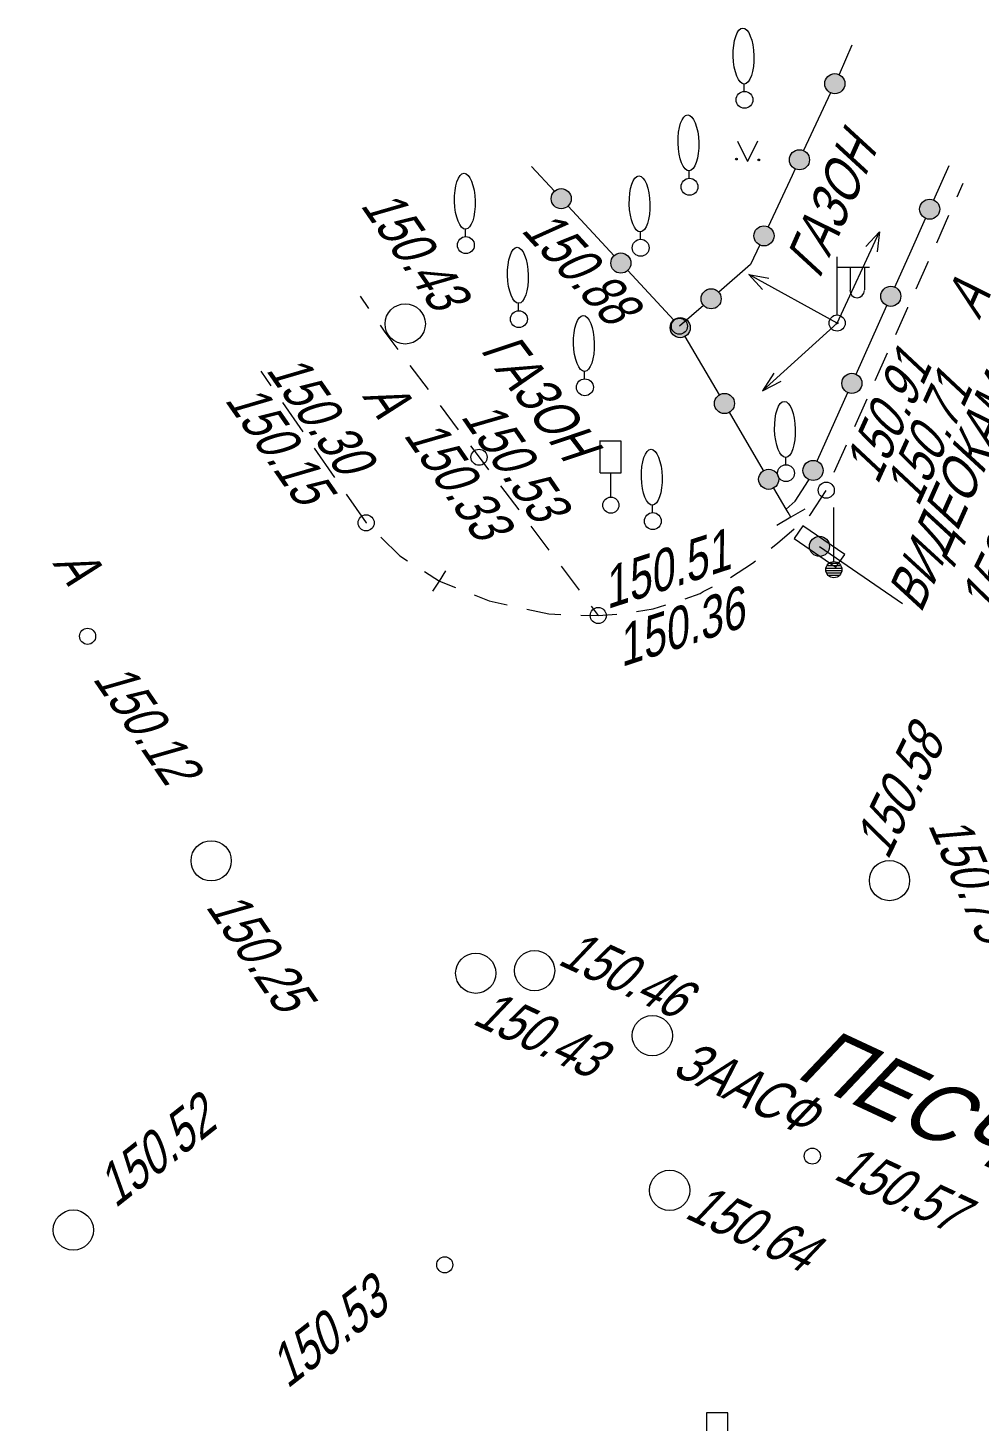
# Model space of a CAD drawing. Header units: metres. Extents: x 382 to 851, y 14083 to 14440.
# Drawn here: x 805.5 to 829.13, y 14405.16 to 14439.75 of the extents above; entities that cross this region are included whole.
import ezdxf
from ezdxf.enums import TextEntityAlignment as Align

# ---------------------------------------------------------------- set-up
doc = ezdxf.new("R2010")
doc.units = ezdxf.units.M
doc.header["$MEASUREMENT"] = 0
for name, color, linetype, lineweight in [('Бортовой камень', 7, 'Continuous', 25), ('Внутреннее заполнение', 7, 'Continuous', 25), ('Горизонтали', 7, 'Continuous', 25), ('Граница площадки', 7, 'Continuous', 25), ('Граница улицы', 7, 'Continuous', 25), ('Колодцы', 7, 'Continuous', 25), ('Леса и газоны', 7, 'Continuous', 25), ('ЛЭП', 7, 'Continuous', 25), ('Ограды', 7, 'Continuous', 25), ('Опоры контакной сети', 7, 'Continuous', 25), ('Отдельно стоящее дерево', 7, 'Continuous', 25), ('Светофоры', 7, 'Continuous', 25), ('Столбы', 7, 'Continuous', 25), ('Фонари', 7, 'Continuous', 25)]:
    doc.layers.add(name, color=color, linetype=linetype, lineweight=lineweight)
doc.styles.add('Style-RUSSIAN_1251 I 0.32289', font='RUSSIAN_1251.shx', dxfattribs={"oblique": 18.5})

# ---------------------------------------------------------------- blocks, each defined once
blk = doc.blocks.new('DEREVO_408')
at = {"layer": 'Отдельно стоящее дерево', "color": 251, "linetype": 'Continuous', "lineweight": 9, "flags": 128}
blk.add_lwpolyline([(-0.007, 0.21), (-0.007, 0.393)], dxfattribs=at)
at = {"layer": 'Отдельно стоящее дерево', "color": 251, "linetype": 'Continuous', "lineweight": 9}
blk.add_arc((0, 0), 0.21, 0, 359.99999, dxfattribs=at)
blk.add_ellipse((-0.0255, 1.088), major_axis=(-0.0185, 0.695), ratio=0.3698286, dxfattribs=at)
blk = doc.blocks.new('DEREVO_409')
at = {"layer": 'Отдельно стоящее дерево', "color": 251, "linetype": 'Continuous', "lineweight": 9, "flags": 128}
blk.add_lwpolyline([(-0.007, 0.21), (-0.007, 0.393)], dxfattribs=at)
at = {"layer": 'Отдельно стоящее дерево', "color": 251, "linetype": 'Continuous', "lineweight": 9}
blk.add_arc((0, 0), 0.21, 0, 359.99999, dxfattribs=at)
blk.add_ellipse((-0.0255, 1.088), major_axis=(-0.0185, 0.695), ratio=0.3698286, dxfattribs=at)
blk = doc.blocks.new('DEREVO_410')
at = {"layer": 'Отдельно стоящее дерево', "color": 251, "linetype": 'Continuous', "lineweight": 9, "flags": 128}
blk.add_lwpolyline([(-0.007, 0.21), (-0.007, 0.393)], dxfattribs=at)
at = {"layer": 'Отдельно стоящее дерево', "color": 251, "linetype": 'Continuous', "lineweight": 9}
blk.add_arc((0, 0), 0.21, 0, 359.99999, dxfattribs=at)
blk.add_ellipse((-0.0255, 1.088), major_axis=(-0.0185, 0.695), ratio=0.3698286, dxfattribs=at)
blk = doc.blocks.new('FONAR5_15')
at = {"layer": 'Фонари', "color": 251, "linetype": 'Continuous', "lineweight": 9}
for p, q in [((0.003, 0.2), (0.003, 1.641)), ((0.017, 1.388), (0.805, 1.388)), ((0.322, 1.371), (0.322, 0.816)), ((0.676, 1.378), (0.676, 0.823))]:
    blk.add_line(p, q, dxfattribs=at)
for centre, radius, start, end in [((0.496, 0.809), 0.181, 180, 0), ((0, 0), 0.2, 0, 360), ((0, 0), 0.02, 0, 360)]:
    blk.add_arc(centre, radius, start, end, dxfattribs=at)
blk = doc.blocks.new('STRFON_4')
at = {"layer": 'ЛЭП', "color": 251, "linetype": 'Continuous', "lineweight": 9, "flags": 128}
for points in [[(0, 0), (2.5, 0)], [(2.5, 0), (2.025, 0.157)], [(2.5, 0), (2.025, -0.156)]]:
    blk.add_lwpolyline(points, dxfattribs=at)
blk = doc.blocks.new('STRFON_5')
at = {"layer": 'ЛЭП', "color": 251, "linetype": 'Continuous', "lineweight": 9, "flags": 128}
for points in [[(0, 0), (2.5, 0)], [(2.5, 0), (2.025, 0.157)], [(2.5, 0), (2.025, -0.157)]]:
    blk.add_lwpolyline(points, dxfattribs=at)
blk = doc.blocks.new('SHLAGB')
at = {"layer": 'Опоры контакной сети', "linetype": 'Continuous', "lineweight": 9}
h = blk.add_hatch(color=251, dxfattribs=at)
edge = h.paths.add_edge_path()
edge.add_arc((0, 0), 0.25, 0, 360)
at = {"layer": 'Опоры контакной сети', "color": 251, "linetype": 'Continuous', "lineweight": 9}
blk.add_line((0, 0), (2.5, 0), dxfattribs=at)
blk.add_circle((0, 0), 0.25, dxfattribs=at)
blk = doc.blocks.new('msdElementTypeLineString_141')
at = {"layer": 'Ограды', "linetype": 'Continuous', "lineweight": 9}
h = blk.add_hatch(color=251, dxfattribs=at)
edge = h.paths.add_edge_path()
edge.add_arc((4.111, 6.272), 0.25, 0, 360)
h = blk.add_hatch(color=251, dxfattribs=at)
edge = h.paths.add_edge_path()
edge.add_arc((3.231, 4.383), 0.25, 0, 360)
h = blk.add_hatch(color=251, dxfattribs=at)
edge = h.paths.add_edge_path()
edge.add_arc((2.351, 2.494), 0.25, 0, 360)
h = blk.add_hatch(color=251, dxfattribs=at)
edge = h.paths.add_edge_path()
edge.add_arc((1.038, 0.932), 0.25, 0, 360)
at = {"layer": 'Ограды', "color": 251, "linetype": 'Continuous', "lineweight": 9}
for p, q in [((4.53, 7.226), (4.215, 6.5)), ((4.005, 6.046), (3.336, 4.61)), ((0.849, 0.769), (0.25, 0.251))]:
    blk.add_line(p, q, dxfattribs=at)
at = {"layer": 'Ограды', "color": 251, "linetype": 'Continuous', "lineweight": 9, "flags": 128}
for points in [[(3.125, 4.157), (3.047, 3.989), (2.456, 2.721)], [(2.245, 2.268), (2.018, 1.78), (1.227, 1.096)]]:
    blk.add_lwpolyline(points, dxfattribs=at)
at = {"layer": 'Ограды', "color": 251, "linetype": 'Continuous', "lineweight": 9}
for centre in [(4.111, 6.272), (4.111, 6.272), (3.231, 4.383), (3.231, 4.383), (2.351, 2.494), (2.351, 2.494), (1.038, 0.932), (1.038, 0.932)]:
    blk.add_circle(centre, 0.25, dxfattribs=at)
blk = doc.blocks.new('KOLOD_80')
at = {"layer": 'Колодцы', "color": 251, "linetype": 'Continuous', "lineweight": 9}
blk.add_arc((0, 0), 0.5, 0, 360, dxfattribs=at)
blk = doc.blocks.new('KOLOD_81')
at = {"layer": 'Колодцы', "color": 251, "linetype": 'Continuous', "lineweight": 9}
blk.add_arc((0, 0), 0.5, 0, 360, dxfattribs=at)
blk = doc.blocks.new('DEREVO_415')
at = {"layer": 'Отдельно стоящее дерево', "color": 251, "linetype": 'Continuous', "lineweight": 9, "flags": 128}
blk.add_lwpolyline([(-0.007, 0.21), (-0.007, 0.393)], dxfattribs=at)
at = {"layer": 'Отдельно стоящее дерево', "color": 251, "linetype": 'Continuous', "lineweight": 9}
blk.add_arc((0, 0), 0.21, 0, 359.99999, dxfattribs=at)
blk.add_ellipse((-0.0255, 1.088), major_axis=(-0.0185, 0.695), ratio=0.3698286, dxfattribs=at)
blk = doc.blocks.new('DEREVO_416')
at = {"layer": 'Отдельно стоящее дерево', "color": 251, "linetype": 'Continuous', "lineweight": 9, "flags": 128}
blk.add_lwpolyline([(-0.007, 0.21), (-0.007, 0.393)], dxfattribs=at)
at = {"layer": 'Отдельно стоящее дерево', "color": 251, "linetype": 'Continuous', "lineweight": 9}
blk.add_arc((0, 0), 0.21, 0, 359.99999, dxfattribs=at)
blk.add_ellipse((-0.0255, 1.088), major_axis=(-0.0185, 0.695), ratio=0.3698286, dxfattribs=at)
blk = doc.blocks.new('PIKET_390')
at = {"layer": 'Горизонтали', "color": 251, "linetype": 'Continuous', "lineweight": 9}
blk.add_arc((0, 0), 0.2, 0, 360, dxfattribs=at)
blk = doc.blocks.new('KOLOD_82')
at = {"layer": 'Колодцы', "color": 251, "linetype": 'Continuous', "lineweight": 9}
blk.add_arc((0, 0), 0.5, 0, 360, dxfattribs=at)
blk = doc.blocks.new('PIKET_393')
at = {"layer": 'Горизонтали', "color": 251, "linetype": 'Continuous', "lineweight": 9}
blk.add_arc((0, 0), 0.2, 0, 360, dxfattribs=at)
blk = doc.blocks.new('KOLOD_83')
at = {"layer": 'Колодцы', "color": 251, "linetype": 'Continuous', "lineweight": 9}
blk.add_arc((0, 0), 0.5, 0, 360, dxfattribs=at)
blk = doc.blocks.new('KOLOD_84')
at = {"layer": 'Колодцы', "color": 251, "linetype": 'Continuous', "lineweight": 9}
blk.add_arc((0, 0), 0.5, 0, 360, dxfattribs=at)
blk = doc.blocks.new('DEREVO_417')
at = {"layer": 'Отдельно стоящее дерево', "color": 251, "linetype": 'Continuous', "lineweight": 9, "flags": 128}
blk.add_lwpolyline([(-0.007, 0.21), (-0.007, 0.393)], dxfattribs=at)
at = {"layer": 'Отдельно стоящее дерево', "color": 251, "linetype": 'Continuous', "lineweight": 9}
blk.add_arc((0, 0), 0.21, 0, 359.99999, dxfattribs=at)
blk.add_ellipse((-0.0255, 1.088), major_axis=(-0.0185, 0.695), ratio=0.3698286, dxfattribs=at)
blk = doc.blocks.new('DEREVO_418')
at = {"layer": 'Отдельно стоящее дерево', "color": 251, "linetype": 'Continuous', "lineweight": 9, "flags": 128}
blk.add_lwpolyline([(-0.007, 0.21), (-0.007, 0.393)], dxfattribs=at)
at = {"layer": 'Отдельно стоящее дерево', "color": 251, "linetype": 'Continuous', "lineweight": 9}
blk.add_arc((0, 0), 0.21, 0, 359.99999, dxfattribs=at)
blk.add_ellipse((-0.0255, 1.088), major_axis=(-0.0185, 0.695), ratio=0.3698286, dxfattribs=at)
blk = doc.blocks.new('DEREVO_419')
at = {"layer": 'Отдельно стоящее дерево', "color": 251, "linetype": 'Continuous', "lineweight": 9, "flags": 128}
blk.add_lwpolyline([(-0.007, 0.21), (-0.007, 0.393)], dxfattribs=at)
at = {"layer": 'Отдельно стоящее дерево', "color": 251, "linetype": 'Continuous', "lineweight": 9}
blk.add_arc((0, 0), 0.21, 0, 360, dxfattribs=at)
blk.add_ellipse((-0.026, 1.088), major_axis=(-0.019, 0.695), ratio=0.369829, dxfattribs=at)
blk = doc.blocks.new('PIKET_394')
at = {"layer": 'Горизонтали', "color": 251, "linetype": 'Continuous', "lineweight": 9}
blk.add_arc((0, 0), 0.2, 0, 360, dxfattribs=at)
blk = doc.blocks.new('PIKET_399')
at = {"layer": 'Горизонтали', "color": 251, "linetype": 'Continuous', "lineweight": 9}
blk.add_arc((0, 0), 0.2, 0, 360, dxfattribs=at)
blk = doc.blocks.new('PIKET_400')
at = {"layer": 'Горизонтали', "color": 251, "linetype": 'Continuous', "lineweight": 9}
blk.add_arc((0, 0), 0.2, 0, 360, dxfattribs=at)
blk = doc.blocks.new('DORZN1_38')
at = {"layer": 'Светофоры', "color": 251, "linetype": 'Continuous', "lineweight": 9}
for p, q in [((-0.27, 0.806), (-0.27, 1.603)), ((-0.27, 1.598), (0.252, 1.598)), ((0.252, 0.792), (0.252, 1.589)), ((-0.27, 0.801), (0.248, 0.801)), ((-0.004, 0.2), (-0.004, 0.801))]:
    blk.add_line(p, q, dxfattribs=at)
blk.add_arc((0, 0), 0.2, 0, 360, dxfattribs=at)
blk = doc.blocks.new('PIKET_404')
at = {"layer": 'Горизонтали', "color": 251, "linetype": 'Continuous', "lineweight": 9}
blk.add_arc((0, 0), 0.2, 0, 360, dxfattribs=at)
blk = doc.blocks.new('KOLOD_85')
at = {"layer": 'Колодцы', "color": 251, "linetype": 'Continuous', "lineweight": 9}
blk.add_arc((0, 0), 0.5, 0, 360, dxfattribs=at)
blk = doc.blocks.new('STOLBM_1')
at = {"layer": 'Столбы', "color": 251, "linetype": 'Continuous', "lineweight": 9}
for p, q in [((0, 0.214), (0, 1.547)), ((-0.186, 0.04), (0.187, 0.04)), ((-0.169, 0.1), (0.167, 0.1)), ((-0.104, 0.16), (0.103, 0.16)), ((-0.195, -0.02), (0.194, -0.02)), ((-0.173, -0.08), (0.177, -0.08)), ((-0.133, -0.14), (0.129, -0.14))]:
    blk.add_line(p, q, dxfattribs=at)
blk.add_arc((0, 0), 0.2, 0, 360, dxfattribs=at)
blk = doc.blocks.new('KOLOD_92')
at = {"layer": 'Колодцы', "color": 251, "linetype": 'Continuous', "lineweight": 9}
blk.add_arc((0, 0), 0.5, 0, 360, dxfattribs=at)
blk = doc.blocks.new('DORZN1_42')
at = {"layer": 'Светофоры', "color": 251, "linetype": 'Continuous', "lineweight": 9}
for p, q in [((-0.27, 0.806), (-0.27, 1.603)), ((-0.27, 1.598), (0.252, 1.598)), ((0.252, 0.792), (0.252, 1.589)), ((-0.27, 0.801), (0.248, 0.801)), ((-0.004, 0.2), (-0.004, 0.801))]:
    blk.add_line(p, q, dxfattribs=at)
blk.add_arc((0, 0), 0.2, 0, 360, dxfattribs=at)
blk = doc.blocks.new('KOLOD_95')
at = {"layer": 'Колодцы', "color": 251, "linetype": 'Continuous', "lineweight": 9}
blk.add_arc((0, 0), 0.5, 0, 360, dxfattribs=at)
blk = doc.blocks.new('msdElementTypeLine_52')
at = {"layer": 'ЛЭП', "color": 251, "linetype": 'Continuous', "lineweight": 9}
for p, q in [((24.075, 21.86), (25.926, 23.54)), ((1.985, 1.814), (0.134, 0.134))]:
    blk.add_line(p, q, dxfattribs=at)
at = {"layer": 'ЛЭП', "color": 251, "linetype": 'Continuous', "lineweight": 9, "flags": 128}
for points in [[(24.354, 22.295), (24.075, 21.86), (24.536, 22.097)], [(1.706, 1.379), (1.985, 1.814), (1.524, 1.577)]]:
    blk.add_lwpolyline(points, dxfattribs=at)
blk = doc.blocks.new('PIKET_448')
at = {"layer": 'Горизонтали', "color": 251, "linetype": 'Continuous', "lineweight": 9}
blk.add_arc((0, 0), 0.2, 0, 360, dxfattribs=at)
blk = doc.blocks.new('PIKET_449')
at = {"layer": 'Горизонтали', "color": 251, "linetype": 'Continuous', "lineweight": 9}
blk.add_arc((0, 0), 0.2, 0, 360, dxfattribs=at)
blk = doc.blocks.new('GAZON_21')
at = {"layer": 'Леса и газоны', "color": 251, "linetype": 'Continuous', "lineweight": 9}
for p in [(-0.248, 0.499), (0.251, 0.502)]:
    blk.add_line(p, (0, 0), dxfattribs=at)
for centre in [(-0.276, 0.057), (0.279, 0.039)]:
    blk.add_arc(centre, 0.02, 0, 360, dxfattribs=at)
blk = doc.blocks.new('msdElementTypeLineString_146')
at = {"layer": 'Бортовой камень', "color": 251, "linetype": 'Continuous', "lineweight": 9}
for p, q in [((0, 5.211), (0.252, 4.848)), ((0.538, 4.438), (1.043, 3.711)), ((1.328, 3.301), (1.833, 2.575)), ((4.065, 0.239), (4.437, 0.001))]:
    blk.add_line(p, q, dxfattribs=at)
at = {"layer": 'Бортовой камень', "color": 251, "linetype": 'Continuous', "lineweight": 9, "flags": 128}
for points in [[(2.118, 2.164), (2.616, 1.448), (2.625, 1.439)], [(2.982, 1.09), (3.453, 0.63), (3.644, 0.508)]]:
    blk.add_lwpolyline(points, dxfattribs=at)
blk = doc.blocks.new('msdElementTypeLineString_147')
at = {"layer": 'Граница улицы', "color": 251, "linetype": 'Continuous', "lineweight": 9}
for p, q in [((0, 0.855), (0.399, 0.696)), ((3.516, 0.014), (3.945, 0.001))]:
    blk.add_line(p, q, dxfattribs=at)
at = {"layer": 'Граница улицы', "color": 251, "linetype": 'Continuous', "lineweight": 9, "flags": 128}
for points in [[(0.864, 0.511), (1.235, 0.363), (1.683, 0.266)], [(2.171, 0.159), (2.721, 0.04), (3.017, 0.03)]]:
    blk.add_lwpolyline(points, dxfattribs=at)
blk = doc.blocks.new('msdElementTypeLineString_154')
at = {"layer": 'Ограды', "linetype": 'Continuous', "lineweight": 9}
h = blk.add_hatch(color=251, dxfattribs=at)
edge = h.paths.add_edge_path()
edge.add_arc((3.818, 7.695), 0.25, 0, 360)
h = blk.add_hatch(color=251, dxfattribs=at)
edge = h.paths.add_edge_path()
edge.add_arc((2.852, 5.533), 0.25, 0, 360)
h = blk.add_hatch(color=251, dxfattribs=at)
edge = h.paths.add_edge_path()
edge.add_arc((1.886, 3.372), 0.25, 0, 360)
h = blk.add_hatch(color=251, dxfattribs=at)
edge = h.paths.add_edge_path()
edge.add_arc((0.921, 1.21), 0.25, 0, 360)
at = {"layer": 'Ограды', "color": 251, "linetype": 'Continuous', "lineweight": 9}
for p, q in [((3.919, 7.924), (4.3, 8.776)), ((1.988, 3.6), (2.75, 5.305))]:
    blk.add_line(p, q, dxfattribs=at)
at = {"layer": 'Ограды', "color": 251, "linetype": 'Continuous', "lineweight": 9, "flags": 128}
for points in [[(2.954, 5.762), (3.356, 6.661), (3.716, 7.467)], [(1.022, 1.438), (1.035, 1.466), (1.784, 3.143)], [(0.25, 0.251), (0.479, 0.449), (0.808, 0.958), (0.818, 0.981)]]:
    blk.add_lwpolyline(points, dxfattribs=at)
at = {"layer": 'Ограды', "color": 251, "linetype": 'Continuous', "lineweight": 9}
for centre in [(3.818, 7.695), (3.818, 7.695), (2.852, 5.533), (2.852, 5.533), (1.886, 3.372), (1.886, 3.372), (0.921, 1.21), (0.921, 1.21)]:
    blk.add_circle(centre, 0.25, dxfattribs=at)
blk = doc.blocks.new('msdElementTypeLineString_160')
at = {"layer": 'Бортовой камень', "color": 251, "linetype": 'Continuous', "lineweight": 9}
for p, q in [((14.834, 10.392), (14.986, 10.734)), ((14.325, 9.253), (14.63, 9.936)), ((13.816, 8.114), (14.121, 8.797)), ((0, 7.929), (0.213, 7.621)), ((12.799, 5.836), (13.104, 6.519)), ((1.241, 6.209), (1.69, 5.612)), ((1.991, 5.212), (2.441, 4.615)), ((12.29, 4.697), (12.595, 5.38)), ((11.781, 3.558), (12.086, 4.241)), ((3.493, 3.22), (3.942, 2.623)), ((4.243, 2.223), (4.693, 1.626)), ((4.994, 1.227), (5.444, 0.63))]:
    blk.add_line(p, q, dxfattribs=at)
at = {"layer": 'Бортовой камень', "color": 251, "linetype": 'Continuous', "lineweight": 9, "flags": 128}
for points in [[(13.308, 6.975), (13.607, 7.646), (13.612, 7.658)], [(0.497, 7.21), (0.616, 7.038), (0.94, 6.608)], [(2.742, 4.216), (2.957, 3.93), (3.192, 3.619)], [(11.161, 2.483), (11.193, 2.511), (11.576, 3.103)], [(10.213, 1.672), (10.374, 1.8), (10.783, 2.155)], [(9.201, 0.945), (9.75, 1.304), (9.822, 1.361)], [(8.076, 0.414), (8.452, 0.552), (8.527, 0.596), (8.76, 0.711)], [(5.745, 0.231), (5.918, 0.001), (6.376, 0.032)], [(6.871, 0.099), (7.28, 0.169), (7.599, 0.264)]]:
    blk.add_lwpolyline(points, dxfattribs=at)
blk = doc.blocks.new('msdElementTypeLineString_165')
at = {"layer": 'Ограды', "linetype": 'Continuous', "lineweight": 9}
h = blk.add_hatch(color=251, dxfattribs=at)
edge = h.paths.add_edge_path()
edge.add_arc((0.989, 8.157), 0.25, 0, 360)
h = blk.add_hatch(color=251, dxfattribs=at)
edge = h.paths.add_edge_path()
edge.add_arc((2.471, 6.559), 0.25, 0, 360)
h = blk.add_hatch(color=251, dxfattribs=at)
edge = h.paths.add_edge_path()
edge.add_arc((3.946, 4.956), 0.25, 0, 360)
h = blk.add_hatch(color=251, dxfattribs=at)
edge = h.paths.add_edge_path()
edge.add_arc((5.044, 3.073), 0.25, 0, 360)
h = blk.add_hatch(color=251, dxfattribs=at)
edge = h.paths.add_edge_path()
edge.add_arc((6.143, 1.191), 0.25, 0, 360)
at = {"layer": 'Ограды', "color": 251, "linetype": 'Continuous', "lineweight": 9}
for p, q in [((0.819, 8.34), (0.251, 8.958)), ((2.301, 6.742), (1.159, 7.973)), ((3.783, 5.144), (2.641, 6.375)), ((4.918, 3.289), (4.072, 4.739)), ((6.017, 1.407), (5.17, 2.857))]:
    blk.add_line(p, q, dxfattribs=at)
at = {"layer": 'Ограды', "color": 251, "linetype": 'Continuous', "lineweight": 9, "flags": 128}
blk.add_lwpolyline([(6.693, 0.25), (6.626, 0.364), (6.574, 0.452), (6.269, 0.975)], dxfattribs=at)
at = {"layer": 'Ограды', "color": 251, "linetype": 'Continuous', "lineweight": 9}
for centre in [(0.989, 8.157), (0.989, 8.157), (2.471, 6.559), (2.471, 6.559), (3.946, 4.956), (3.946, 4.956), (5.044, 3.073), (5.044, 3.073), (6.143, 1.191), (6.143, 1.191)]:
    blk.add_circle(centre, 0.25, dxfattribs=at)

msp = doc.modelspace()

# ---------------------------------------------------------------- linework, layer by layer
at = {"layer": 'Внутреннее заполнение', "color": 251, "linetype": 'Continuous', "lineweight": 9, "flags": 128}
for points in [[(824.795, 14427.803), (824.45, 14427.6), (824.105, 14427.397)], [(815.56, 14425.76), (815.721, 14426.013), (815.883, 14426.265)]]:
    msp.add_lwpolyline(points, dxfattribs=at)
at = {"layer": 'Граница площадки', "color": 251, "linetype": 'Continuous', "lineweight": 9, "flags": 128}
msp.add_lwpolyline([(824.534, 14427.075), (825.571, 14426.361), (825.788, 14426.676), (824.751, 14427.39), (824.534, 14427.075)], dxfattribs=at)

# ---------------------------------------------------------------- block references
at = {"layer": 'Бортовой камень', "color": 251, "linetype": 'Continuous', "lineweight": 9}
for name, p in [('msdElementTypeLineString_160', (813.748, 14425.158)), ('msdElementTypeLineString_146', (811.284, 14426.012))]:
    msp.add_blockref(name, p, dxfattribs=at)
at = {"layer": 'Горизонтали', "color": 251, "linetype": 'Continuous', "lineweight": 9}
for name, p in [('PIKET_404', (821.682, 14432.341)), ('PIKET_399', (816.705, 14429.088)), ('PIKET_390', (825.33, 14428.27)), ('PIKET_394', (813.9, 14427.46)), ('PIKET_400', (819.666, 14425.159)), ('PIKET_448', (806.981, 14424.644)), ('PIKET_449', (824.983, 14411.74)), ('PIKET_393', (815.853, 14409.041))]:
    msp.add_blockref(name, p, dxfattribs=at)
at = {"layer": 'Граница улицы', "color": 251, "linetype": 'Continuous', "lineweight": 9}
msp.add_blockref('msdElementTypeLineString_147', (815.721, 14425.158), dxfattribs=at)
at = {"layer": 'Колодцы', "color": 251, "linetype": 'Continuous', "lineweight": 9}
for name, p in [('KOLOD_84', (814.871, 14432.398)), ('KOLOD_85', (810.05, 14419.07)), ('KOLOD_80', (826.9, 14418.58)), ('KOLOD_81', (816.623, 14416.279)), ('KOLOD_95', (818.085, 14416.344)), ('KOLOD_92', (821.01, 14414.73)), ('KOLOD_83', (821.44, 14410.89)), ('KOLOD_82', (806.627, 14409.904))]:
    msp.add_blockref(name, p, dxfattribs=at)
at = {"layer": 'Леса и газоны', "color": 251, "linetype": 'Continuous', "lineweight": 9}
msp.add_blockref('GAZON_21', (823.375, 14436.432), dxfattribs=at)
at = {"layer": 'ЛЭП', "color": 251, "linetype": 'Continuous', "lineweight": 9}
for name, rotation in [('STRFON_4', 65.14014710679022), ('STRFON_5', 151.25626550764)]:
    msp.add_blockref(name, (825.6, 14432.42), dxfattribs=dict(at, rotation=rotation))
msp.add_blockref('msdElementTypeLine_52', (799.674, 14408.88), dxfattribs=at)
at = {"layer": 'Ограды', "color": 251, "linetype": 'Continuous', "lineweight": 9}
for name, p in [('msdElementTypeLineString_141', (821.432, 14432.09)), ('msdElementTypeLineString_165', (817.757, 14427.35)), ('msdElementTypeLineString_154', (824.081, 14427.551))]:
    msp.add_blockref(name, p, dxfattribs=at)
at = {"layer": 'Опоры контакной сети', "color": 251, "linetype": 'Continuous', "lineweight": 9, "rotation": 325.4709}
msp.add_blockref('SHLAGB', (825.161, 14426.876), dxfattribs=at)
at = {"layer": 'Отдельно стоящее дерево', "color": 251, "linetype": 'Continuous', "lineweight": 9}
for name, p in [('DEREVO_408', (823.3, 14437.961)), ('DEREVO_409', (821.932, 14435.804)), ('DEREVO_419', (816.378, 14434.355)), ('DEREVO_410', (820.72, 14434.289)), ('DEREVO_418', (817.695, 14432.517)), ('DEREVO_417', (819.335, 14430.825)), ('DEREVO_415', (824.33, 14428.693)), ('DEREVO_416', (821.021, 14427.504))]:
    msp.add_blockref(name, p, dxfattribs=at)
at = {"layer": 'Светофоры', "color": 251, "linetype": 'Continuous', "lineweight": 9}
for name, p in [('DORZN1_38', (819.98, 14427.899)), ('DORZN1_42', (822.631, 14403.774))]:
    msp.add_blockref(name, p, dxfattribs=at)
at = {"layer": 'Столбы', "color": 251, "linetype": 'Continuous', "lineweight": 9}
msp.add_blockref('STOLBM_1', (825.519, 14426.298), dxfattribs=at)
at = {"layer": 'Фонари', "color": 251, "linetype": 'Continuous', "lineweight": 9}
msp.add_blockref('FONAR5_15', (825.6, 14432.42), dxfattribs=at)

# ---------------------------------------------------------------- texts
at = {"layer": 'Горизонтали', "color": 251, "linetype": 'Continuous', "lineweight": 9, "style": 'Style-RUSSIAN_1251 I 0.32289', "oblique": 18.5}
for s, rotation, width, p in [('150.88', 312.6335, 0.800001, (817.729, 14434.71)), ('150.30', 304.804, 0.799996, (811.397, 14431.255)), ('150.33', 304.6409, 0.799996, (814.814, 14429.641)), ('150.82', 64.0168, 0.799996, (829.456, 14425.032)), ('150.51', 18.097, 0.799996, (819.891, 14425.315)), ('150.12', 304.422, 0.8, (807.092, 14423.592)), ('150.57', 335.0101, 0.8, (825.479, 14411.189)), ('150.53', 37.9971, 0.799996, (811.943, 14405.952))]:
    msp.add_text(s, height=1, rotation=rotation, dxfattribs=dict(at, width=width)).set_placement(p)
for s, rotation, width, p in [('150.91', 65.4361, 0.799995, (825.698, 14428.804)), ('150.71', 65.4361, 0.799995, (826.707, 14428.255)), ('150.15', 304.804, 0.799996, (811.193, 14431.082)), ('150.53', 304.6409, 0.799996, (817.059, 14430.667)), ('150.36', 18.097, 0.799996, (819.934, 14424.829)), ('150.75', 293.4374, 0.799995, (828.767, 14420.363))]:
    msp.add_text(s, height=1, rotation=rotation, dxfattribs=dict(at, width=width)).set_placement(p, align=Align.TOP_LEFT)
at = {"layer": 'Граница улицы', "color": 251, "linetype": 'Continuous', "lineweight": 9, "style": 'Style-RUSSIAN_1251 I 0.32289', "oblique": 18.5, "width": 0.799995}
for rotation, p in [(65.9399, (829.131, 14432.481)), (304.804, (813.794, 14430.598)), (304.804, (806.098, 14426.456))]:
    msp.add_text('А', height=1, rotation=rotation, dxfattribs=at).set_placement(p)
at = {"layer": 'Граница улицы', "color": 251, "linetype": 'Continuous', "lineweight": 9, "style": 'Style-RUSSIAN_1251 I 0.32289', "oblique": 18.5}
msp.add_text('ПЕСЧАНЫЙ ПЕРЕУЛОК', height=1.5, rotation=335.0101, dxfattribs=at).set_placement((824.522, 14413.712))
at = {"layer": 'Колодцы', "color": 251, "linetype": 'Continuous', "lineweight": 9, "style": 'Style-RUSSIAN_1251 I 0.32289', "oblique": 18.5}
for s, rotation, width, p in [('150.43', 304.6409, 0.799996, (813.744, 14435.343)), ('150.58', 64.0168, 0.799996, (826.857, 14419.064)), ('150.25', 304.422, 0.799995, (809.899, 14417.935)), ('150.46', 335.0101, 0.8, (818.627, 14416.517)), ('150.43', 335.0101, 0.799996, (816.507, 14415.036)), ('ЗААСФ', 335.0101, 0.799996, (821.457, 14413.785)), ('150.52', 38.2722, 0.799996, (807.67, 14410.433)), ('150.64', 334.8782, 0.799996, (821.778, 14410.225))]:
    msp.add_text(s, height=1, rotation=rotation, dxfattribs=dict(at, width=width)).set_placement(p)
at = {"layer": 'Леса и газоны', "color": 251, "linetype": 'Continuous', "lineweight": 9, "style": 'Style-RUSSIAN_1251 I 0.32289', "oblique": 18.5, "width": 0.8}
for rotation, p in [(65.9308, (825.162, 14433.493)), (306.9972, (816.723, 14431.747))]:
    msp.add_text('ГАЗОН', height=1, rotation=rotation, dxfattribs=at).set_placement(p)
at = {"layer": 'Столбы', "color": 251, "linetype": 'Continuous', "lineweight": 9, "style": 'Style-RUSSIAN_1251 I 0.32289', "oblique": 18.5, "width": 0.800001}
msp.add_text('ВИДЕОКАМЕРА', height=1, rotation=65.9308, dxfattribs=at).set_placement((827.683, 14425.198))

doc.saveas('drawing.dxf')
